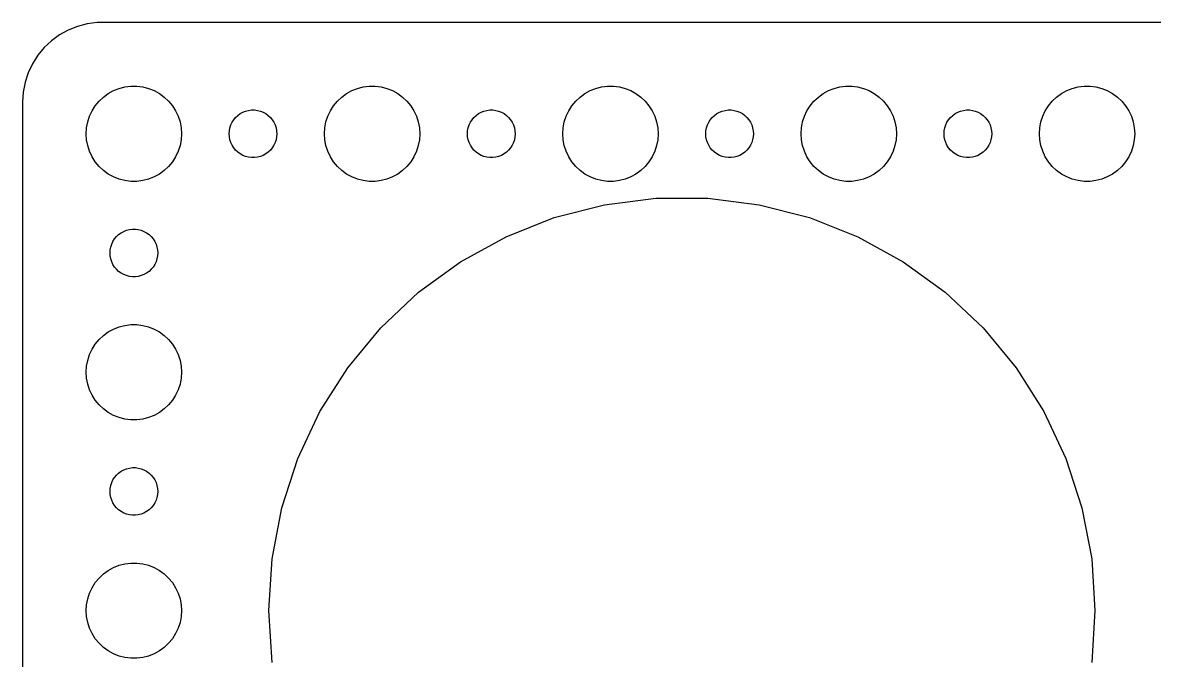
# Model space of a CAD drawing. Header units: metres. Extents: x -127 to 127, y -37 to 37.
# Drawn here: x -127 to -55.8, y -3.1 to 37 of the extents above; entities that cross this region are included whole.
import ezdxf

# ---------------------------------------------------------------- set-up
doc = ezdxf.new("R2010")
doc.units = ezdxf.units.M

msp = doc.modelspace()

# ---------------------------------------------------------------- linework, layer by layer
for p, q in [((-124.129, 36.5241), (-124.679, 36.2216)), ((-123.545, 36.7553), (-124.129, 36.5241)), ((-122.937, 36.9114), (-123.545, 36.7553)), ((-122.314, 36.9901), (-122.937, 36.9114)), ((122.314, 36.9901), (-122.314, 36.9901)), ((-125.187, 35.8526), (-125.645, 35.4227)), ((-124.679, 36.2216), (-125.187, 35.8526)), ((-126.045, 34.9389), (-126.382, 34.4088)), ((-125.645, 35.4227), (-126.045, 34.9389)), ((-126.382, 34.4088), (-126.649, 33.8406)), ((-126.649, 33.8406), (-126.843, 33.2434)), ((-126.843, 33.2434), (-126.961, 32.6267)), ((-121.277, 32.7145), (-120.927, 32.8532)), ((-120.927, 32.8532), (-120.562, 32.9469)), ((-120.562, 32.9469), (-120.188, 32.9941)), ((-120.188, 32.9941), (-119.812, 32.9941)), ((-119.812, 32.9941), (-119.438, 32.9469)), ((-119.438, 32.9469), (-119.073, 32.8532)), ((-119.073, 32.8532), (-118.723, 32.7145)), ((-106.277, 32.7145), (-105.927, 32.8532)), ((-105.927, 32.8532), (-105.562, 32.9469)), ((-105.562, 32.9469), (-105.188, 32.9941)), ((-105.188, 32.9941), (-104.812, 32.9941)), ((-104.812, 32.9941), (-104.438, 32.9469)), ((-104.438, 32.9469), (-104.073, 32.8532)), ((-104.073, 32.8532), (-103.723, 32.7145)), ((-91.2773, 32.7145), (-90.927, 32.8532)), ((-90.927, 32.8532), (-90.5621, 32.9469)), ((-90.5621, 32.9469), (-90.1884, 32.9941)), ((-90.1884, 32.9941), (-89.8116, 32.9941)), ((-89.8116, 32.9941), (-89.4379, 32.9469)), ((-89.4379, 32.9469), (-89.073, 32.8532)), ((-89.073, 32.8532), (-88.7227, 32.7145)), ((-76.2773, 32.7145), (-75.927, 32.8532)), ((-75.927, 32.8532), (-75.5621, 32.9469)), ((-75.5621, 32.9469), (-75.1884, 32.9941)), ((-75.1884, 32.9941), (-74.8116, 32.9941)), ((-74.8116, 32.9941), (-74.4379, 32.9469)), ((-74.4379, 32.9469), (-74.073, 32.8532)), ((-74.073, 32.8532), (-73.7227, 32.7145)), ((-61.2773, 32.7145), (-60.927, 32.8532)), ((-60.927, 32.8532), (-60.5621, 32.9469)), ((-60.5621, 32.9469), (-60.1884, 32.9941)), ((-60.1884, 32.9941), (-59.8116, 32.9941)), ((-59.8116, 32.9941), (-59.4379, 32.9469)), ((-59.4379, 32.9469), (-59.0729, 32.8532)), ((-59.0729, 32.8532), (-58.7227, 32.7145)), ((-126.961, 32.6267), (-127, 32)), ((-122.187, 32.0536), (-121.912, 32.3115)), ((-121.912, 32.3115), (-121.607, 32.533)), ((-121.607, 32.533), (-121.277, 32.7145)), ((-118.723, 32.7145), (-118.393, 32.533)), ((-118.393, 32.533), (-118.088, 32.3115)), ((-118.088, 32.3115), (-117.813, 32.0536)), ((-107.187, 32.0536), (-106.912, 32.3115)), ((-106.912, 32.3115), (-106.607, 32.533)), ((-106.607, 32.533), (-106.277, 32.7145)), ((-103.723, 32.7145), (-103.393, 32.533)), ((-103.393, 32.533), (-103.088, 32.3115)), ((-103.088, 32.3115), (-102.813, 32.0536)), ((-92.1869, 32.0536), (-91.9123, 32.3115)), ((-91.9123, 32.3115), (-91.6075, 32.533)), ((-91.6075, 32.533), (-91.2773, 32.7145)), ((-88.7227, 32.7145), (-88.3925, 32.533)), ((-88.3925, 32.533), (-88.0877, 32.3115)), ((-88.0877, 32.3115), (-87.8131, 32.0536)), ((-77.1869, 32.0536), (-76.9123, 32.3115)), ((-76.9123, 32.3115), (-76.6075, 32.533)), ((-76.6075, 32.533), (-76.2773, 32.7145)), ((-73.7227, 32.7145), (-73.3925, 32.533)), ((-73.3925, 32.533), (-73.0877, 32.3115)), ((-73.0877, 32.3115), (-72.8131, 32.0536)), ((-62.1869, 32.0536), (-61.9123, 32.3115)), ((-61.9123, 32.3115), (-61.6075, 32.533)), ((-61.6075, 32.533), (-61.2773, 32.7145)), ((-58.7227, 32.7145), (-58.3925, 32.533)), ((-58.3925, 32.533), (-58.0877, 32.3115)), ((-58.0877, 32.3115), (-57.8131, 32.0536)), ((-127, 32), (-127, -32)), ((-122.789, 31.1044), (-122.629, 31.4453)), ((-122.629, 31.4453), (-122.427, 31.7634)), ((-122.427, 31.7634), (-122.187, 32.0536)), ((-117.813, 32.0536), (-117.573, 31.7634)), ((-117.573, 31.7634), (-117.371, 31.4453)), ((-117.371, 31.4453), (-117.211, 31.1044)), ((-113.304, 31.2665), (-113.139, 31.3572)), ((-113.139, 31.3572), (-112.964, 31.4266)), ((-112.964, 31.4266), (-112.781, 31.4734)), ((-112.781, 31.4734), (-112.594, 31.497)), ((-112.594, 31.497), (-112.406, 31.497)), ((-112.406, 31.497), (-112.219, 31.4734)), ((-112.219, 31.4734), (-112.036, 31.4266)), ((-112.036, 31.4266), (-111.861, 31.3572)), ((-111.861, 31.3572), (-111.696, 31.2665)), ((-107.789, 31.1044), (-107.629, 31.4453)), ((-107.629, 31.4453), (-107.427, 31.7634)), ((-107.427, 31.7634), (-107.187, 32.0536)), ((-102.813, 32.0536), (-102.573, 31.7634)), ((-102.573, 31.7634), (-102.371, 31.4453)), ((-102.371, 31.4453), (-102.211, 31.1044)), ((-98.3037, 31.2665), (-98.1387, 31.3572)), ((-98.1387, 31.3572), (-97.9635, 31.4266)), ((-97.9635, 31.4266), (-97.7811, 31.4734)), ((-97.7811, 31.4734), (-97.5942, 31.497)), ((-97.5942, 31.497), (-97.4058, 31.497)), ((-97.4058, 31.497), (-97.2189, 31.4734)), ((-97.2189, 31.4734), (-97.0365, 31.4266)), ((-97.0365, 31.4266), (-96.8613, 31.3572)), ((-96.8613, 31.3572), (-96.6963, 31.2665)), ((-92.7893, 31.1044), (-92.6289, 31.4453)), ((-92.6289, 31.4453), (-92.427, 31.7634)), ((-92.427, 31.7634), (-92.1869, 32.0536)), ((-87.8131, 32.0536), (-87.573, 31.7634)), ((-87.573, 31.7634), (-87.3711, 31.4453)), ((-87.3711, 31.4453), (-87.2107, 31.1044)), ((-83.3037, 31.2665), (-83.1387, 31.3572)), ((-83.1387, 31.3572), (-82.9635, 31.4266)), ((-82.9635, 31.4266), (-82.7811, 31.4734)), ((-82.7811, 31.4734), (-82.5942, 31.497)), ((-82.5942, 31.497), (-82.4058, 31.497)), ((-82.4058, 31.497), (-82.2189, 31.4734)), ((-82.2189, 31.4734), (-82.0365, 31.4266)), ((-82.0365, 31.4266), (-81.8613, 31.3572)), ((-81.8613, 31.3572), (-81.6963, 31.2665)), ((-77.7893, 31.1044), (-77.6289, 31.4453)), ((-77.6289, 31.4453), (-77.427, 31.7634)), ((-77.427, 31.7634), (-77.1869, 32.0536)), ((-72.8131, 32.0536), (-72.573, 31.7634)), ((-72.573, 31.7634), (-72.3711, 31.4453)), ((-72.3711, 31.4453), (-72.2107, 31.1044)), ((-68.3037, 31.2665), (-68.1387, 31.3572)), ((-68.1387, 31.3572), (-67.9635, 31.4266)), ((-67.9635, 31.4266), (-67.7811, 31.4734)), ((-67.7811, 31.4734), (-67.5942, 31.497)), ((-67.5942, 31.497), (-67.4058, 31.497)), ((-67.4058, 31.497), (-67.2189, 31.4734)), ((-67.2189, 31.4734), (-67.0365, 31.4266)), ((-67.0365, 31.4266), (-66.8613, 31.3572)), ((-66.8613, 31.3572), (-66.6963, 31.2665)), ((-62.7893, 31.1044), (-62.6289, 31.4453)), ((-62.6289, 31.4453), (-62.427, 31.7634)), ((-62.427, 31.7634), (-62.1869, 32.0536)), ((-57.8131, 32.0536), (-57.5729, 31.7634)), ((-57.5729, 31.7634), (-57.3711, 31.4453)), ((-57.3711, 31.4453), (-57.2107, 31.1044)), ((-122.976, 30.376), (-122.906, 30.7461)), ((-122.906, 30.7461), (-122.789, 31.1044)), ((-117.211, 31.1044), (-117.094, 30.7461)), ((-117.094, 30.7461), (-117.024, 30.376)), ((-113.895, 30.5522), (-113.814, 30.7226)), ((-113.814, 30.7226), (-113.714, 30.8817)), ((-113.714, 30.8817), (-113.593, 31.0268)), ((-113.593, 31.0268), (-113.456, 31.1558)), ((-113.456, 31.1558), (-113.304, 31.2665)), ((-111.696, 31.2665), (-111.544, 31.1558)), ((-111.544, 31.1558), (-111.407, 31.0268)), ((-111.407, 31.0268), (-111.286, 30.8817)), ((-111.286, 30.8817), (-111.186, 30.7226)), ((-111.186, 30.7226), (-111.105, 30.5522)), ((-107.976, 30.376), (-107.906, 30.7461)), ((-107.906, 30.7461), (-107.789, 31.1044)), ((-102.211, 31.1044), (-102.094, 30.7461)), ((-102.094, 30.7461), (-102.024, 30.376)), ((-98.8947, 30.5522), (-98.8145, 30.7226)), ((-98.8145, 30.7226), (-98.7135, 30.8817)), ((-98.7135, 30.8817), (-98.5934, 31.0268)), ((-98.5934, 31.0268), (-98.4561, 31.1558)), ((-98.4561, 31.1558), (-98.3037, 31.2665)), ((-96.6963, 31.2665), (-96.5439, 31.1558)), ((-96.5439, 31.1558), (-96.4065, 31.0268)), ((-96.4065, 31.0268), (-96.2865, 30.8817)), ((-96.2865, 30.8817), (-96.1855, 30.7226)), ((-96.1855, 30.7226), (-96.1053, 30.5522)), ((-92.9763, 30.376), (-92.9057, 30.7461)), ((-92.9057, 30.7461), (-92.7893, 31.1044)), ((-87.2107, 31.1044), (-87.0943, 30.7461)), ((-87.0943, 30.7461), (-87.0237, 30.376)), ((-83.8947, 30.5522), (-83.8145, 30.7226)), ((-83.8145, 30.7226), (-83.7135, 30.8817)), ((-83.7135, 30.8817), (-83.5934, 31.0268)), ((-83.5934, 31.0268), (-83.4561, 31.1558)), ((-83.4561, 31.1558), (-83.3037, 31.2665)), ((-81.6963, 31.2665), (-81.5439, 31.1558)), ((-81.5439, 31.1558), (-81.4065, 31.0268)), ((-81.4065, 31.0268), (-81.2865, 30.8817)), ((-81.2865, 30.8817), (-81.1855, 30.7226)), ((-81.1855, 30.7226), (-81.1053, 30.5522)), ((-77.9763, 30.376), (-77.9057, 30.7461)), ((-77.9057, 30.7461), (-77.7893, 31.1044)), ((-72.2107, 31.1044), (-72.0943, 30.7461)), ((-72.0943, 30.7461), (-72.0237, 30.376)), ((-68.8947, 30.5522), (-68.8145, 30.7226)), ((-68.8145, 30.7226), (-68.7135, 30.8817)), ((-68.7135, 30.8817), (-68.5934, 31.0268)), ((-68.5934, 31.0268), (-68.4561, 31.1558)), ((-68.4561, 31.1558), (-68.3037, 31.2665)), ((-66.6963, 31.2665), (-66.5439, 31.1558)), ((-66.5439, 31.1558), (-66.4065, 31.0268)), ((-66.4065, 31.0268), (-66.2865, 30.8817)), ((-66.2865, 30.8817), (-66.1855, 30.7226)), ((-66.1855, 30.7226), (-66.1053, 30.5522)), ((-62.9763, 30.376), (-62.9057, 30.7461)), ((-62.9057, 30.7461), (-62.7893, 31.1044)), ((-57.2107, 31.1044), (-57.0942, 30.7461)), ((-57.0942, 30.7461), (-57.0237, 30.376)), ((-123, 30), (-122.976, 30.376)), ((-122.976, 29.624), (-123, 30)), ((-117.024, 30.376), (-117, 30)), ((-117, 30), (-117.024, 29.624)), ((-114, 30), (-113.988, 30.188)), ((-113.988, 29.812), (-114, 30)), ((-113.988, 30.188), (-113.953, 30.373)), ((-113.953, 30.373), (-113.895, 30.5522)), ((-111.105, 30.5522), (-111.047, 30.373)), ((-111.047, 30.373), (-111.012, 30.188)), ((-111.012, 30.188), (-111, 30)), ((-111, 30), (-111.012, 29.812)), ((-108, 30), (-107.976, 30.376)), ((-107.976, 29.624), (-108, 30)), ((-102.024, 30.376), (-102, 30)), ((-102, 30), (-102.024, 29.624)), ((-99, 30), (-98.9882, 30.188)), ((-98.9882, 29.812), (-99, 30)), ((-98.9882, 30.188), (-98.9529, 30.373)), ((-98.9529, 30.373), (-98.8947, 30.5522)), ((-96.1053, 30.5522), (-96.0471, 30.373)), ((-96.0471, 30.373), (-96.0118, 30.188)), ((-96.0118, 30.188), (-96, 30)), ((-96, 30), (-96.0118, 29.812)), ((-93, 30), (-92.9763, 30.376)), ((-92.9763, 29.624), (-93, 30)), ((-87.0237, 30.376), (-87, 30)), ((-87, 30), (-87.0237, 29.624)), ((-84, 30), (-83.9882, 30.188)), ((-83.9882, 29.812), (-84, 30)), ((-83.9882, 30.188), (-83.9529, 30.373)), ((-83.9529, 30.373), (-83.8947, 30.5522)), ((-81.1053, 30.5522), (-81.0471, 30.373)), ((-81.0471, 30.373), (-81.0118, 30.188)), ((-81.0118, 30.188), (-81, 30)), ((-81, 30), (-81.0118, 29.812)), ((-78, 30), (-77.9763, 30.376)), ((-77.9763, 29.624), (-78, 30)), ((-72.0237, 30.376), (-72, 30)), ((-72, 30), (-72.0237, 29.624)), ((-69, 30), (-68.9882, 30.188)), ((-68.9882, 29.812), (-69, 30)), ((-68.9882, 30.188), (-68.9529, 30.373)), ((-68.9529, 30.373), (-68.8947, 30.5522)), ((-66.1053, 30.5522), (-66.0471, 30.373)), ((-66.0471, 30.373), (-66.0118, 30.188)), ((-66.0118, 30.188), (-66, 30)), ((-66, 30), (-66.0118, 29.812)), ((-63, 30), (-62.9763, 30.376)), ((-62.9763, 29.624), (-63, 30)), ((-57.0237, 30.376), (-57, 30)), ((-57, 30), (-57.0237, 29.624)), ((-122.906, 29.2539), (-122.976, 29.624)), ((-122.789, 28.8956), (-122.906, 29.2539)), ((-117.094, 29.2539), (-117.211, 28.8956)), ((-117.024, 29.624), (-117.094, 29.2539)), ((-113.953, 29.627), (-113.988, 29.812)), ((-113.895, 29.4478), (-113.953, 29.627)), ((-113.814, 29.2774), (-113.895, 29.4478)), ((-113.714, 29.1183), (-113.814, 29.2774)), ((-111.186, 29.2774), (-111.286, 29.1183)), ((-111.105, 29.4478), (-111.186, 29.2774)), ((-111.047, 29.627), (-111.105, 29.4478)), ((-111.012, 29.812), (-111.047, 29.627)), ((-107.906, 29.2539), (-107.976, 29.624)), ((-107.789, 28.8956), (-107.906, 29.2539)), ((-102.094, 29.2539), (-102.211, 28.8956)), ((-102.024, 29.624), (-102.094, 29.2539)), ((-98.9529, 29.627), (-98.9882, 29.812)), ((-98.8947, 29.4478), (-98.9529, 29.627)), ((-98.8145, 29.2774), (-98.8947, 29.4478)), ((-98.7135, 29.1183), (-98.8145, 29.2774)), ((-96.1855, 29.2774), (-96.2865, 29.1183)), ((-96.1053, 29.4478), (-96.1855, 29.2774)), ((-96.0471, 29.627), (-96.1053, 29.4478)), ((-96.0118, 29.812), (-96.0471, 29.627)), ((-92.9057, 29.2539), (-92.9763, 29.624)), ((-92.7893, 28.8956), (-92.9057, 29.2539)), ((-87.0943, 29.2539), (-87.2107, 28.8956)), ((-87.0237, 29.624), (-87.0943, 29.2539)), ((-83.9529, 29.627), (-83.9882, 29.812)), ((-83.8947, 29.4478), (-83.9529, 29.627)), ((-83.8145, 29.2774), (-83.8947, 29.4478)), ((-83.7135, 29.1183), (-83.8145, 29.2774)), ((-81.1855, 29.2774), (-81.2865, 29.1183)), ((-81.1053, 29.4478), (-81.1855, 29.2774)), ((-81.0471, 29.627), (-81.1053, 29.4478)), ((-81.0118, 29.812), (-81.0471, 29.627)), ((-77.9057, 29.2539), (-77.9763, 29.624)), ((-77.7893, 28.8956), (-77.9057, 29.2539)), ((-72.0943, 29.2539), (-72.2107, 28.8956)), ((-72.0237, 29.624), (-72.0943, 29.2539)), ((-68.9529, 29.627), (-68.9882, 29.812)), ((-68.8947, 29.4478), (-68.9529, 29.627)), ((-68.8145, 29.2774), (-68.8947, 29.4478)), ((-68.7135, 29.1183), (-68.8145, 29.2774)), ((-66.1855, 29.2774), (-66.2865, 29.1183)), ((-66.1053, 29.4478), (-66.1855, 29.2774)), ((-66.0471, 29.627), (-66.1053, 29.4478)), ((-66.0118, 29.812), (-66.0471, 29.627)), ((-62.9057, 29.2539), (-62.9763, 29.624)), ((-62.7893, 28.8956), (-62.9057, 29.2539)), ((-57.0942, 29.2539), (-57.2107, 28.8956)), ((-57.0237, 29.624), (-57.0942, 29.2539)), ((-122.629, 28.5547), (-122.789, 28.8956)), ((-122.427, 28.2366), (-122.629, 28.5547)), ((-117.371, 28.5547), (-117.573, 28.2366)), ((-117.211, 28.8956), (-117.371, 28.5547)), ((-113.593, 28.9732), (-113.714, 29.1183)), ((-113.456, 28.8442), (-113.593, 28.9732)), ((-113.304, 28.7335), (-113.456, 28.8442)), ((-113.139, 28.6427), (-113.304, 28.7335)), ((-112.964, 28.5734), (-113.139, 28.6427)), ((-112.781, 28.5266), (-112.964, 28.5734)), ((-112.594, 28.503), (-112.781, 28.5266)), ((-112.406, 28.503), (-112.594, 28.503)), ((-112.219, 28.5266), (-112.406, 28.503)), ((-112.036, 28.5734), (-112.219, 28.5266)), ((-111.861, 28.6427), (-112.036, 28.5734)), ((-111.696, 28.7335), (-111.861, 28.6427)), ((-111.544, 28.8442), (-111.696, 28.7335)), ((-111.407, 28.9732), (-111.544, 28.8442)), ((-111.286, 29.1183), (-111.407, 28.9732)), ((-107.629, 28.5547), (-107.789, 28.8956)), ((-107.427, 28.2366), (-107.629, 28.5547)), ((-102.371, 28.5547), (-102.573, 28.2366)), ((-102.211, 28.8956), (-102.371, 28.5547)), ((-98.5934, 28.9732), (-98.7135, 29.1183)), ((-98.4561, 28.8442), (-98.5934, 28.9732)), ((-98.3037, 28.7335), (-98.4561, 28.8442)), ((-98.1387, 28.6427), (-98.3037, 28.7335)), ((-97.9635, 28.5734), (-98.1387, 28.6427)), ((-97.7811, 28.5266), (-97.9635, 28.5734)), ((-97.5942, 28.503), (-97.7811, 28.5266)), ((-97.4058, 28.503), (-97.5942, 28.503)), ((-97.2189, 28.5266), (-97.4058, 28.503)), ((-97.0365, 28.5734), (-97.2189, 28.5266)), ((-96.8613, 28.6427), (-97.0365, 28.5734)), ((-96.6963, 28.7335), (-96.8613, 28.6427)), ((-96.5439, 28.8442), (-96.6963, 28.7335)), ((-96.4065, 28.9732), (-96.5439, 28.8442)), ((-96.2865, 29.1183), (-96.4065, 28.9732)), ((-92.6289, 28.5547), (-92.7893, 28.8956)), ((-92.427, 28.2366), (-92.6289, 28.5547)), ((-87.3711, 28.5547), (-87.573, 28.2366)), ((-87.2107, 28.8956), (-87.3711, 28.5547)), ((-83.5934, 28.9732), (-83.7135, 29.1183)), ((-83.4561, 28.8442), (-83.5934, 28.9732)), ((-83.3037, 28.7335), (-83.4561, 28.8442)), ((-83.1387, 28.6427), (-83.3037, 28.7335)), ((-82.9635, 28.5734), (-83.1387, 28.6427)), ((-82.7811, 28.5266), (-82.9635, 28.5734)), ((-82.5942, 28.503), (-82.7811, 28.5266)), ((-82.4058, 28.503), (-82.5942, 28.503)), ((-82.2189, 28.5266), (-82.4058, 28.503)), ((-82.0365, 28.5734), (-82.2189, 28.5266)), ((-81.8613, 28.6427), (-82.0365, 28.5734)), ((-81.6963, 28.7335), (-81.8613, 28.6427)), ((-81.5439, 28.8442), (-81.6963, 28.7335)), ((-81.4065, 28.9732), (-81.5439, 28.8442)), ((-81.2865, 29.1183), (-81.4065, 28.9732)), ((-77.6289, 28.5547), (-77.7893, 28.8956)), ((-77.427, 28.2366), (-77.6289, 28.5547)), ((-72.3711, 28.5547), (-72.573, 28.2366)), ((-72.2107, 28.8956), (-72.3711, 28.5547)), ((-68.5934, 28.9732), (-68.7135, 29.1183)), ((-68.4561, 28.8442), (-68.5934, 28.9732)), ((-68.3037, 28.7335), (-68.4561, 28.8442)), ((-68.1387, 28.6427), (-68.3037, 28.7335)), ((-67.9635, 28.5734), (-68.1387, 28.6427)), ((-67.7811, 28.5266), (-67.9635, 28.5734)), ((-67.5942, 28.503), (-67.7811, 28.5266)), ((-67.4058, 28.503), (-67.5942, 28.503)), ((-67.2189, 28.5266), (-67.4058, 28.503)), ((-67.0365, 28.5734), (-67.2189, 28.5266)), ((-66.8613, 28.6427), (-67.0365, 28.5734)), ((-66.6963, 28.7335), (-66.8613, 28.6427)), ((-66.5439, 28.8442), (-66.6963, 28.7335)), ((-66.4065, 28.9732), (-66.5439, 28.8442)), ((-66.2865, 29.1183), (-66.4065, 28.9732)), ((-62.6289, 28.5547), (-62.7893, 28.8956)), ((-62.427, 28.2366), (-62.6289, 28.5547)), ((-57.3711, 28.5547), (-57.5729, 28.2366)), ((-57.2107, 28.8956), (-57.3711, 28.5547)), ((-122.187, 27.9464), (-122.427, 28.2366)), ((-121.912, 27.6884), (-122.187, 27.9464)), ((-117.813, 27.9464), (-118.088, 27.6884)), ((-117.573, 28.2366), (-117.813, 27.9464)), ((-107.187, 27.9464), (-107.427, 28.2366)), ((-106.912, 27.6884), (-107.187, 27.9464)), ((-102.813, 27.9464), (-103.088, 27.6884)), ((-102.573, 28.2366), (-102.813, 27.9464)), ((-92.1869, 27.9464), (-92.427, 28.2366)), ((-91.9123, 27.6884), (-92.1869, 27.9464)), ((-87.8131, 27.9464), (-88.0877, 27.6884)), ((-87.573, 28.2366), (-87.8131, 27.9464)), ((-77.1869, 27.9464), (-77.427, 28.2366)), ((-76.9123, 27.6884), (-77.1869, 27.9464)), ((-72.8131, 27.9464), (-73.0877, 27.6884)), ((-72.573, 28.2366), (-72.8131, 27.9464)), ((-62.1869, 27.9464), (-62.427, 28.2366)), ((-61.9123, 27.6884), (-62.1869, 27.9464)), ((-57.8131, 27.9464), (-58.0877, 27.6884)), ((-57.5729, 28.2366), (-57.8131, 27.9464)), ((-121.607, 27.467), (-121.912, 27.6884)), ((-121.277, 27.2855), (-121.607, 27.467)), ((-120.927, 27.1468), (-121.277, 27.2855)), ((-120.562, 27.0531), (-120.927, 27.1468)), ((-119.073, 27.1468), (-119.438, 27.0531)), ((-118.723, 27.2855), (-119.073, 27.1468)), ((-118.393, 27.467), (-118.723, 27.2855)), ((-118.088, 27.6884), (-118.393, 27.467)), ((-106.607, 27.467), (-106.912, 27.6884)), ((-106.277, 27.2855), (-106.607, 27.467)), ((-105.927, 27.1468), (-106.277, 27.2855)), ((-105.562, 27.0531), (-105.927, 27.1468)), ((-104.073, 27.1468), (-104.438, 27.0531)), ((-103.723, 27.2855), (-104.073, 27.1468)), ((-103.393, 27.467), (-103.723, 27.2855)), ((-103.088, 27.6884), (-103.393, 27.467)), ((-91.6075, 27.467), (-91.9123, 27.6884)), ((-91.2773, 27.2855), (-91.6075, 27.467)), ((-90.927, 27.1468), (-91.2773, 27.2855)), ((-90.5621, 27.0531), (-90.927, 27.1468)), ((-89.073, 27.1468), (-89.4379, 27.0531)), ((-88.7227, 27.2855), (-89.073, 27.1468)), ((-88.3925, 27.467), (-88.7227, 27.2855)), ((-88.0877, 27.6884), (-88.3925, 27.467)), ((-76.6075, 27.467), (-76.9123, 27.6884)), ((-76.2773, 27.2855), (-76.6075, 27.467)), ((-75.927, 27.1468), (-76.2773, 27.2855)), ((-75.5621, 27.0531), (-75.927, 27.1468)), ((-74.073, 27.1468), (-74.4379, 27.0531)), ((-73.7227, 27.2855), (-74.073, 27.1468)), ((-73.3925, 27.467), (-73.7227, 27.2855)), ((-73.0877, 27.6884), (-73.3925, 27.467)), ((-61.6075, 27.467), (-61.9123, 27.6884)), ((-61.2773, 27.2855), (-61.6075, 27.467)), ((-60.927, 27.1468), (-61.2773, 27.2855)), ((-60.5621, 27.0531), (-60.927, 27.1468)), ((-59.0729, 27.1468), (-59.4379, 27.0531)), ((-58.7227, 27.2855), (-59.0729, 27.1468)), ((-58.3925, 27.467), (-58.7227, 27.2855)), ((-58.0877, 27.6884), (-58.3925, 27.467)), ((-120.188, 27.0059), (-120.562, 27.0531)), ((-119.812, 27.0059), (-120.188, 27.0059)), ((-119.438, 27.0531), (-119.812, 27.0059)), ((-105.188, 27.0059), (-105.562, 27.0531)), ((-104.812, 27.0059), (-105.188, 27.0059)), ((-104.438, 27.0531), (-104.812, 27.0059)), ((-90.1884, 27.0059), (-90.5621, 27.0531)), ((-89.8116, 27.0059), (-90.1884, 27.0059)), ((-89.4379, 27.0531), (-89.8116, 27.0059)), ((-75.1884, 27.0059), (-75.5621, 27.0531)), ((-74.8116, 27.0059), (-75.1884, 27.0059)), ((-74.4379, 27.0531), (-74.8116, 27.0059)), ((-60.1884, 27.0059), (-60.5621, 27.0531)), ((-59.8116, 27.0059), (-60.1884, 27.0059)), ((-59.4379, 27.0531), (-59.8116, 27.0059)), ((-90.3719, 25.5395), (-87.1326, 25.9487)), ((-87.1326, 25.9487), (-83.8674, 25.9487)), ((-83.8674, 25.9487), (-80.6281, 25.5395)), ((-93.5344, 24.7275), (-90.3719, 25.5395)), ((-80.6281, 25.5395), (-77.4656, 24.7275)), ((-96.5703, 23.5255), (-93.5344, 24.7275)), ((-77.4656, 24.7275), (-74.4297, 23.5255)), ((-121.214, 23.3817), (-121.093, 23.5268)), ((-121.093, 23.5268), (-120.956, 23.6558)), ((-120.956, 23.6558), (-120.804, 23.7665)), ((-120.804, 23.7665), (-120.639, 23.8572)), ((-120.639, 23.8572), (-120.464, 23.9266)), ((-120.464, 23.9266), (-120.281, 23.9734)), ((-120.281, 23.9734), (-120.094, 23.997)), ((-120.094, 23.997), (-119.906, 23.997)), ((-119.906, 23.997), (-119.719, 23.9734)), ((-119.719, 23.9734), (-119.536, 23.9266)), ((-119.536, 23.9266), (-119.361, 23.8572)), ((-119.361, 23.8572), (-119.196, 23.7665)), ((-119.196, 23.7665), (-119.044, 23.6558)), ((-119.044, 23.6558), (-118.907, 23.5268)), ((-118.907, 23.5268), (-118.786, 23.3817)), ((-99.4315, 21.9525), (-96.5703, 23.5255)), ((-74.4297, 23.5255), (-71.5685, 21.9525)), ((-121.488, 22.688), (-121.453, 22.873)), ((-121.453, 22.873), (-121.395, 23.0522)), ((-121.395, 23.0522), (-121.314, 23.2226)), ((-121.314, 23.2226), (-121.214, 23.3817)), ((-118.786, 23.3817), (-118.686, 23.2226)), ((-118.686, 23.2226), (-118.605, 23.0522)), ((-118.605, 23.0522), (-118.547, 22.873)), ((-118.547, 22.873), (-118.512, 22.688)), ((-121.5, 22.5), (-121.488, 22.688)), ((-121.488, 22.312), (-121.5, 22.5)), ((-121.453, 22.127), (-121.488, 22.312)), ((-121.395, 21.9478), (-121.453, 22.127)), ((-118.547, 22.127), (-118.605, 21.9478)), ((-118.512, 22.312), (-118.547, 22.127)), ((-118.512, 22.688), (-118.5, 22.5)), ((-118.5, 22.5), (-118.512, 22.312)), ((-121.314, 21.7774), (-121.395, 21.9478)), ((-121.214, 21.6183), (-121.314, 21.7774)), ((-121.093, 21.4732), (-121.214, 21.6183)), ((-120.956, 21.3442), (-121.093, 21.4732)), ((-118.907, 21.4732), (-119.044, 21.3442)), ((-118.786, 21.6183), (-118.907, 21.4732)), ((-118.686, 21.7774), (-118.786, 21.6183)), ((-118.605, 21.9478), (-118.686, 21.7774)), ((-102.073, 20.0333), (-99.4315, 21.9525)), ((-71.5685, 21.9525), (-68.927, 20.0333)), ((-120.804, 21.2335), (-120.956, 21.3442)), ((-120.639, 21.1427), (-120.804, 21.2335)), ((-120.464, 21.0734), (-120.639, 21.1427)), ((-120.281, 21.0266), (-120.464, 21.0734)), ((-120.094, 21.003), (-120.281, 21.0266)), ((-119.906, 21.003), (-120.094, 21.003)), ((-119.719, 21.0266), (-119.906, 21.003)), ((-119.536, 21.0734), (-119.719, 21.0266)), ((-119.361, 21.1427), (-119.536, 21.0734)), ((-119.196, 21.2335), (-119.361, 21.1427)), ((-119.044, 21.3442), (-119.196, 21.2335)), ((-104.453, 17.7982), (-102.073, 20.0333)), ((-68.927, 20.0333), (-66.5468, 17.7982)), ((-121.277, 17.7145), (-120.927, 17.8532)), ((-120.927, 17.8532), (-120.562, 17.9469)), ((-120.562, 17.9469), (-120.188, 17.9941)), ((-120.188, 17.9941), (-119.812, 17.9941)), ((-119.812, 17.9941), (-119.438, 17.9469)), ((-119.438, 17.9469), (-119.073, 17.8532)), ((-119.073, 17.8532), (-118.723, 17.7145)), ((-122.187, 17.0536), (-121.912, 17.3115)), ((-121.912, 17.3115), (-121.607, 17.533)), ((-121.607, 17.533), (-121.277, 17.7145)), ((-118.723, 17.7145), (-118.393, 17.533)), ((-118.393, 17.533), (-118.088, 17.3115)), ((-118.088, 17.3115), (-117.813, 17.0536)), ((-106.534, 15.2824), (-104.453, 17.7982)), ((-66.5468, 17.7982), (-64.4656, 15.2824)), ((-122.789, 16.1044), (-122.629, 16.4453)), ((-122.629, 16.4453), (-122.427, 16.7634)), ((-122.427, 16.7634), (-122.187, 17.0536)), ((-117.813, 17.0536), (-117.573, 16.7634)), ((-117.573, 16.7634), (-117.371, 16.4453)), ((-117.371, 16.4453), (-117.211, 16.1044)), ((-122.976, 15.376), (-122.906, 15.7461)), ((-122.906, 15.7461), (-122.789, 16.1044)), ((-117.211, 16.1044), (-117.094, 15.7461)), ((-117.094, 15.7461), (-117.024, 15.376)), ((-123, 15), (-122.976, 15.376)), ((-122.976, 14.624), (-123, 15)), ((-117.024, 15.376), (-117, 15)), ((-117, 15), (-117.024, 14.624)), ((-108.284, 12.5256), (-106.534, 15.2824)), ((-64.4656, 15.2824), (-62.716, 12.5256)), ((-122.906, 14.2539), (-122.976, 14.624)), ((-122.789, 13.8956), (-122.906, 14.2539)), ((-117.094, 14.2539), (-117.211, 13.8956)), ((-117.024, 14.624), (-117.094, 14.2539)), ((-122.629, 13.5547), (-122.789, 13.8956)), ((-122.427, 13.2366), (-122.629, 13.5547)), ((-117.371, 13.5547), (-117.573, 13.2366)), ((-117.211, 13.8956), (-117.371, 13.5547)), ((-122.187, 12.9464), (-122.427, 13.2366)), ((-121.912, 12.6884), (-122.187, 12.9464)), ((-117.813, 12.9464), (-118.088, 12.6884)), ((-117.573, 13.2366), (-117.813, 12.9464)), ((-121.607, 12.467), (-121.912, 12.6884)), ((-121.277, 12.2855), (-121.607, 12.467)), ((-120.927, 12.1468), (-121.277, 12.2855)), ((-120.562, 12.0531), (-120.927, 12.1468)), ((-119.073, 12.1468), (-119.438, 12.0531)), ((-118.723, 12.2855), (-119.073, 12.1468)), ((-118.393, 12.467), (-118.723, 12.2855)), ((-118.088, 12.6884), (-118.393, 12.467)), ((-109.674, 9.57123), (-108.284, 12.5256)), ((-62.716, 12.5256), (-61.3258, 9.57123)), ((-120.188, 12.0059), (-120.562, 12.0531)), ((-119.812, 12.0059), (-120.188, 12.0059)), ((-119.438, 12.0531), (-119.812, 12.0059)), ((-110.683, 6.46593), (-109.674, 9.57123)), ((-61.3258, 9.57123), (-60.3168, 6.46593)), ((-121.093, 8.52681), (-120.956, 8.65576)), ((-120.956, 8.65576), (-120.804, 8.76648)), ((-120.804, 8.76648), (-120.639, 8.85724)), ((-120.639, 8.85724), (-120.464, 8.92657)), ((-120.464, 8.92657), (-120.281, 8.97342)), ((-120.281, 8.97342), (-120.094, 8.99704)), ((-120.094, 8.99704), (-119.906, 8.99704)), ((-119.906, 8.99704), (-119.719, 8.97342)), ((-119.719, 8.97342), (-119.536, 8.92657)), ((-119.536, 8.92657), (-119.361, 8.85724)), ((-119.361, 8.85724), (-119.196, 8.76648)), ((-119.196, 8.76648), (-119.044, 8.65576)), ((-119.044, 8.65576), (-118.907, 8.52681)), ((-121.488, 7.68799), (-121.453, 7.87303)), ((-121.453, 7.87303), (-121.395, 8.05219)), ((-121.395, 8.05219), (-121.314, 8.22263)), ((-121.314, 8.22263), (-121.214, 8.38167)), ((-121.214, 8.38167), (-121.093, 8.52681)), ((-118.907, 8.52681), (-118.786, 8.38167)), ((-118.786, 8.38167), (-118.686, 8.22263)), ((-118.686, 8.22263), (-118.605, 8.05219)), ((-118.605, 8.05219), (-118.547, 7.87303)), ((-118.547, 7.87303), (-118.512, 7.68799)), ((-121.5, 7.5), (-121.488, 7.68799)), ((-121.488, 7.312), (-121.5, 7.5)), ((-121.453, 7.12695), (-121.488, 7.312)), ((-121.395, 6.9478), (-121.453, 7.12695)), ((-118.547, 7.12695), (-118.605, 6.9478)), ((-118.512, 7.312), (-118.547, 7.12695)), ((-118.512, 7.68799), (-118.5, 7.5)), ((-118.5, 7.5), (-118.512, 7.312)), ((-121.314, 6.77736), (-121.395, 6.9478)), ((-121.214, 6.61832), (-121.314, 6.77736)), ((-121.093, 6.47318), (-121.214, 6.61832)), ((-120.956, 6.34422), (-121.093, 6.47318)), ((-118.907, 6.47318), (-119.044, 6.34422)), ((-118.786, 6.61832), (-118.907, 6.47318)), ((-118.686, 6.77736), (-118.786, 6.61832)), ((-118.605, 6.9478), (-118.686, 6.77736)), ((-111.295, 3.25865), (-110.683, 6.46593)), ((-60.3168, 6.46593), (-59.705, 3.25865)), ((-120.804, 6.23351), (-120.956, 6.34422)), ((-120.639, 6.14275), (-120.804, 6.23351)), ((-120.464, 6.07341), (-120.639, 6.14275)), ((-120.281, 6.02657), (-120.464, 6.07341)), ((-120.094, 6.00294), (-120.281, 6.02657)), ((-119.906, 6.00294), (-120.094, 6.00294)), ((-119.719, 6.02657), (-119.906, 6.00294)), ((-119.536, 6.07341), (-119.719, 6.02657)), ((-119.361, 6.14275), (-119.536, 6.07341)), ((-119.196, 6.23351), (-119.361, 6.14275)), ((-119.044, 6.34422), (-119.196, 6.23351)), ((-121.277, 2.71448), (-120.927, 2.85316)), ((-120.927, 2.85316), (-120.562, 2.94685)), ((-120.562, 2.94685), (-120.188, 2.99408)), ((-120.188, 2.99408), (-119.812, 2.99408)), ((-119.812, 2.99408), (-119.438, 2.94685)), ((-119.438, 2.94685), (-119.073, 2.85316)), ((-119.073, 2.85316), (-118.723, 2.71448)), ((-111.5, 0), (-111.295, 3.25865)), ((-59.705, 3.25865), (-59.5, 0)), ((-122.187, 2.05363), (-121.912, 2.31154)), ((-121.912, 2.31154), (-121.607, 2.53297)), ((-121.607, 2.53297), (-121.277, 2.71448)), ((-118.723, 2.71448), (-118.393, 2.53297)), ((-118.393, 2.53297), (-118.088, 2.31154)), ((-118.088, 2.31154), (-117.813, 2.05363)), ((-122.789, 1.10437), (-122.629, 1.44525)), ((-122.629, 1.44525), (-122.427, 1.76335)), ((-122.427, 1.76335), (-122.187, 2.05363)), ((-117.813, 2.05363), (-117.573, 1.76335)), ((-117.573, 1.76335), (-117.371, 1.44525)), ((-117.371, 1.44525), (-117.211, 1.10437)), ((-122.976, 0.37599), (-122.906, 0.74606)), ((-122.906, 0.74606), (-122.789, 1.10437)), ((-117.211, 1.10437), (-117.094, 0.74606)), ((-117.094, 0.74606), (-117.024, 0.37599)), ((-123, 0), (-122.976, 0.37599)), ((-122.976, -0.37599), (-123, 0)), ((-117.024, 0.37599), (-117, 0)), ((-117, 0), (-117.024, -0.37599)), ((-111.295, -3.25865), (-111.5, 0)), ((-59.5, 0), (-59.705, -3.25865)), ((-122.906, -0.74606), (-122.976, -0.37599)), ((-117.024, -0.37599), (-117.094, -0.74606)), ((-122.789, -1.10437), (-122.906, -0.74606)), ((-122.629, -1.44525), (-122.789, -1.10437)), ((-117.211, -1.10437), (-117.371, -1.44525)), ((-117.094, -0.74606), (-117.211, -1.10437)), ((-122.427, -1.76335), (-122.629, -1.44525)), ((-122.187, -2.05363), (-122.427, -1.76335)), ((-121.912, -2.31154), (-122.187, -2.05363)), ((-117.813, -2.05363), (-118.088, -2.31154)), ((-117.573, -1.76335), (-117.813, -2.05363)), ((-117.371, -1.44525), (-117.573, -1.76335)), ((-121.607, -2.53297), (-121.912, -2.31154)), ((-121.277, -2.71448), (-121.607, -2.53297)), ((-120.927, -2.85316), (-121.277, -2.71448)), ((-118.723, -2.71448), (-119.073, -2.85316)), ((-118.393, -2.53297), (-118.723, -2.71448)), ((-118.088, -2.31154), (-118.393, -2.53297)), ((-120.562, -2.94685), (-120.927, -2.85316)), ((-120.188, -2.99408), (-120.562, -2.94685)), ((-119.812, -2.99408), (-120.188, -2.99408)), ((-119.438, -2.94685), (-119.812, -2.99408)), ((-119.073, -2.85316), (-119.438, -2.94685))]:
    msp.add_line(p, q)

doc.saveas('drawing.dxf')
